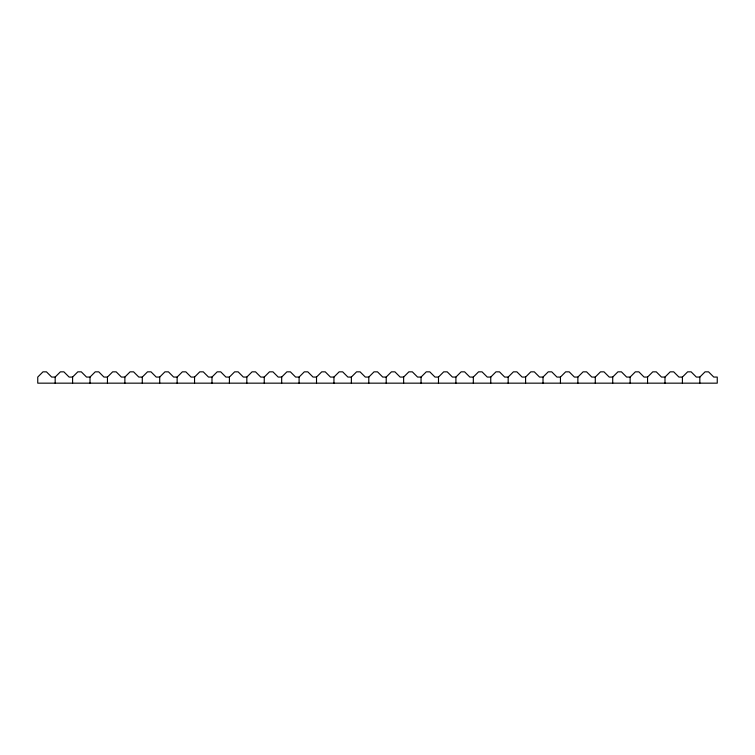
<?xml version="1.0" encoding="UTF-8"?>
<svg xmlns="http://www.w3.org/2000/svg" width="755" height="755" viewBox="0 0 755 755"><rect width="100%" height="100%" fill="white"/><g stroke="black" fill="none" stroke-linecap="round" stroke-linejoin="round"><path stroke-width="1.13" d="M55.172 377.066L60.4 371.837L63.882 371.837L69.111 377.066L72.593 377.066L77.822 371.837L81.304 371.837L86.532 377.066L90.015 377.066L95.243 371.837L98.735 371.837L103.954 377.066L107.446 377.066L112.665 371.837L116.157 371.837L121.385 377.066L124.868 377.066L130.096 371.837L133.578 371.837L138.807 377.066L142.289 377.066L147.518 371.837L151 371.837L156.228 377.066L159.711 377.066L164.939 371.837L168.422 371.837L173.65 377.066L177.132 377.066L182.361 371.837L185.843 371.837L191.072 377.066L194.554 377.066L199.782 371.837L203.265 371.837L208.493 377.066L211.985 377.066L217.204 371.837L220.696 371.837L225.915 377.066L229.407 377.066L234.635 371.837L238.118 371.837L243.346 377.066L246.828 377.066L252.057 371.837L255.539 371.837L260.768 377.066L264.25 377.066L269.478 371.837L272.961 371.837L278.189 377.066L281.672 377.066L286.9 371.837L290.382 371.837L295.611 377.066L299.093 377.066L304.322 371.837L307.804 371.837L313.032 377.066L316.515 377.066L321.743 371.837L325.235 371.837L330.454 377.066L333.946 377.066L339.165 371.837L342.657 371.837L347.885 377.066L351.368 377.066L356.596 371.837L360.078 371.837L365.307 377.066L368.789 377.066L374.018 371.837L377.5 371.837L382.728 377.066L386.211 377.066L391.439 371.837L394.922 371.837L400.15 377.066L403.632 377.066L408.861 371.837L412.343 371.837L417.572 377.066L421.054 377.066L426.282 371.837L429.765 371.837L434.993 377.066L438.485 377.066L443.704 371.837L447.196 371.837L452.415 377.066L455.907 377.066L461.135 371.837L464.618 371.837L469.846 377.066L473.328 377.066L478.557 371.837L482.039 371.837L487.268 377.066L490.75 377.066L495.978 371.837L499.461 371.837L504.689 377.066L508.172 377.066L513.4 371.837L516.882 371.837L522.111 377.066L525.593 377.066L530.822 371.837L534.304 371.837L539.532 377.066L543.015 377.066L548.243 371.837L551.735 371.837L556.954 377.066L560.446 377.066L565.665 371.837L569.157 371.837L574.385 377.066L577.868 377.066L583.096 371.837L586.578 371.837L591.807 377.066L595.289 377.066L600.518 371.837L604 371.837L609.228 377.066L612.711 377.066L617.939 371.837L621.422 371.837L626.65 377.066L630.132 377.066L635.361 371.837L638.843 371.837L644.072 377.066L647.554 377.066L652.782 371.837L656.265 371.837L661.493 377.066L664.985 377.066L670.204 371.837L673.696 371.837L678.915 377.066L682.407 377.066L687.635 371.837L691.118 371.837L696.346 377.066L699.828 377.066L705.057 371.837L708.539 371.837L713.768 377.066L717.25 377.066L717.25 383.162L37.75 383.162L37.75 377.066L42.978 371.837L46.461 371.837L51.689 377.066L55.172 377.066L55.172 383.162M699.828 377.066L699.828 383.162M682.407 377.066L682.407 383.162M664.985 377.066L664.985 383.162M647.554 377.066L647.554 383.162M630.132 377.066L630.132 383.162M612.711 377.066L612.711 383.162M595.289 377.066L595.289 383.162M577.868 377.066L577.868 383.162M560.446 377.066L560.446 383.162M543.015 377.066L543.015 383.162M525.593 377.066L525.593 383.162M508.172 377.066L508.172 383.162M490.75 377.066L490.75 383.162M473.328 377.066L473.328 383.162M455.907 377.066L455.907 383.162M438.485 377.066L438.485 383.162M421.054 377.066L421.054 383.162M403.632 377.066L403.632 383.162M386.211 377.066L386.211 383.162M368.789 377.066L368.789 383.162M351.368 377.066L351.368 383.162M333.946 377.066L333.946 383.162M316.515 377.066L316.515 383.162M299.093 377.066L299.093 383.162M281.672 377.066L281.672 383.162M264.25 377.066L264.25 383.162M246.828 377.066L246.828 383.162M229.407 377.066L229.407 383.162M211.985 377.066L211.985 383.162M194.554 377.066L194.554 383.162M177.132 377.066L177.132 383.162M159.711 377.066L159.711 383.162M142.289 377.066L142.289 383.162M124.868 377.066L124.868 383.162M107.446 377.066L107.446 383.162M90.015 377.066L90.015 383.162M72.593 377.066L72.593 383.162"/></g></svg>
